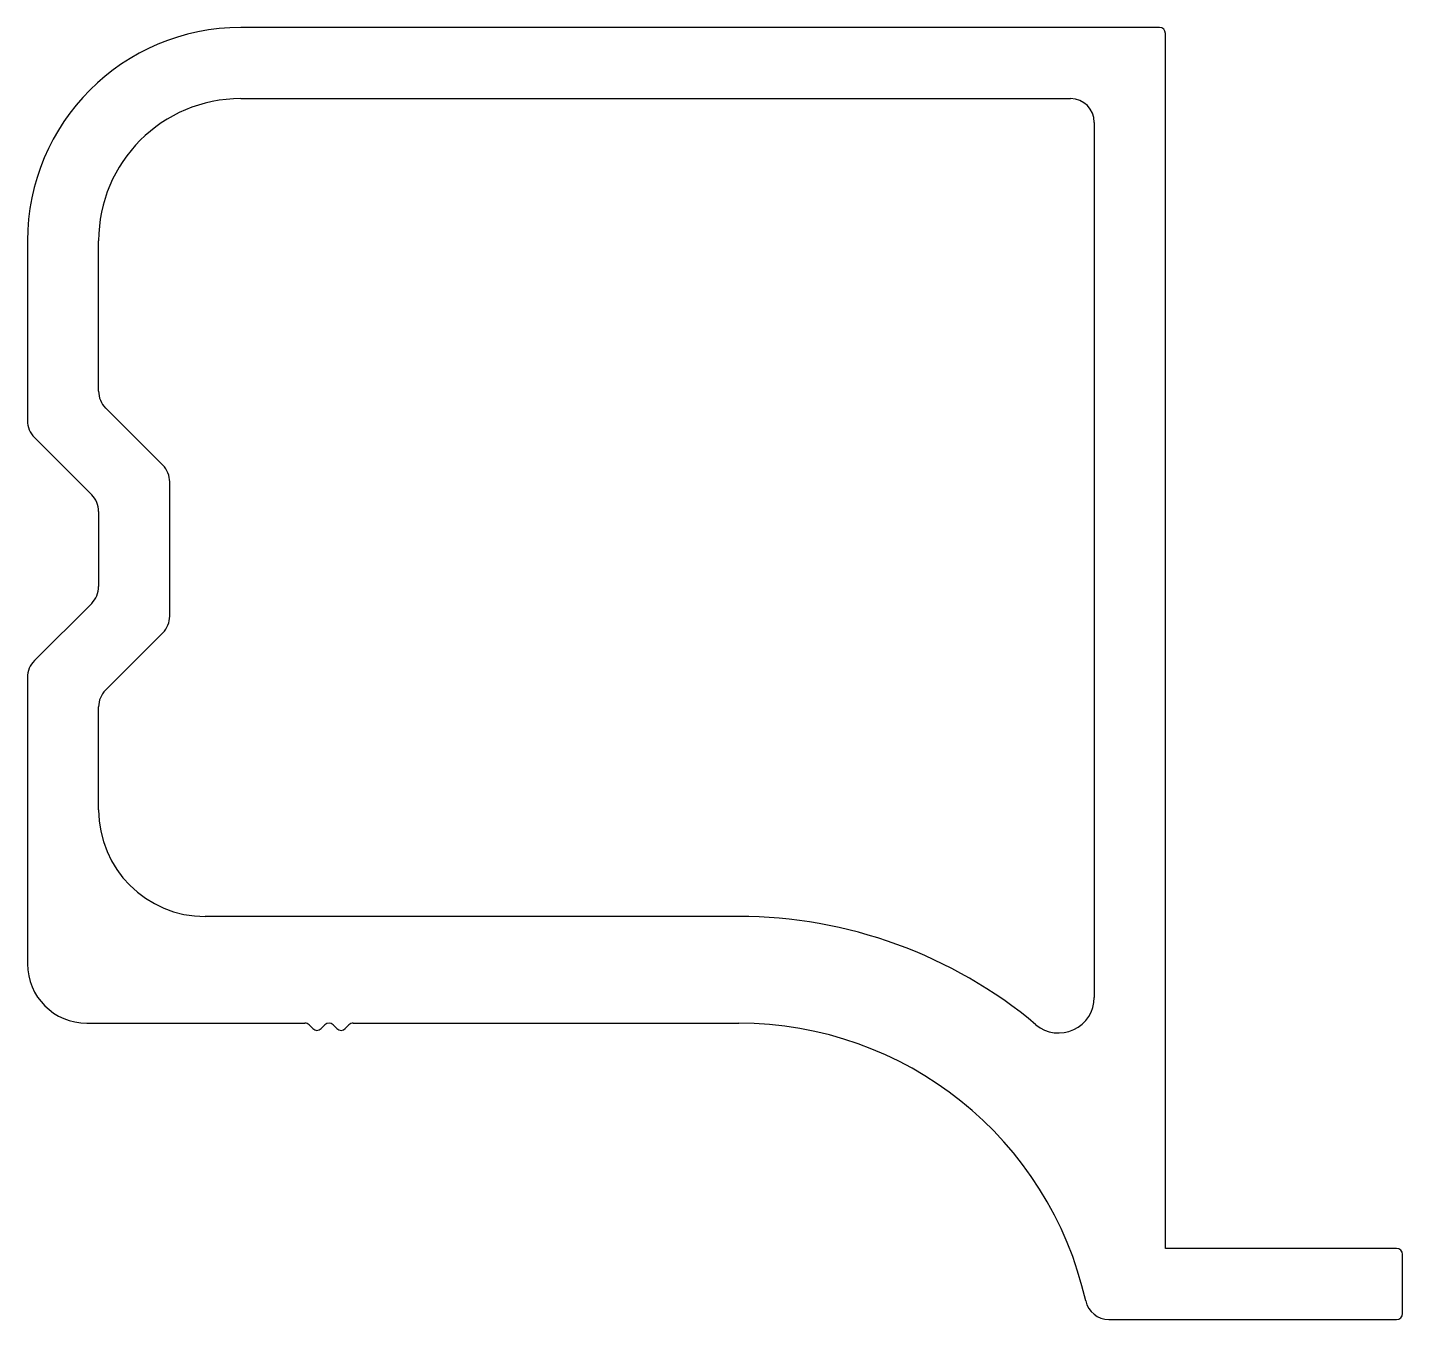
# Model space of a CAD drawing. Extents: x 4.3 to 62.3, y 3.6 to 58.1.
import ezdxf

# ---------------------------------------------------------------- set-up
doc = ezdxf.new("R2010")
doc.units = 0
doc.layers.get('0').update_dxf_attribs({"linetype": 'CONTINUOUS'})

msp = doc.modelspace()

# ---------------------------------------------------------------- linework, layer by layer
for p, q in [((52.035, 58.109), (13.285, 58.109)), ((52.285, 6.609), (52.285, 57.859)), ((13.285, 55.109), (48.285, 55.109)), ((49.285, 54.109), (49.285, 17.195)), ((4.285, 49.109), (4.285, 41.524)), ((7.285, 42.766), (7.285, 49.109)), ((9.992, 39.645), (7.578, 42.059)), ((4.578, 40.817), (6.992, 38.402)), ((10.285, 33.281), (10.285, 38.938)), ((7.285, 37.695), (7.285, 34.524)), ((6.992, 33.817), (4.578, 31.402)), ((7.578, 30.16), (9.992, 32.574)), ((4.285, 30.695), (4.285, 18.609)), ((7.285, 25.109), (7.285, 29.453)), ((34.285, 20.609), (11.785, 20.609)), ((6.785, 16.109), (15.987, 16.109)), ((16.163, 16.036), (16.319, 15.881)), ((16.673, 15.881), (16.828, 16.036)), ((17.182, 16.036), (17.337, 15.881)), ((17.691, 15.881), (17.846, 16.036)), ((18.023, 16.109), (34.285, 16.109)), ((62.035, 6.609), (52.285, 6.609)), ((62.285, 3.859), (62.285, 6.359)), ((49.898, 3.609), (62.035, 3.609))]:
    msp.add_line(p, q)
for centre, radius, start, end in [((13.285, 49.109), 9, 90, 180), ((52.035, 57.859), 0.25, 0, 90), ((13.285, 49.109), 6, 90, 180), ((48.285, 54.109), 1, 0, 90), ((8.285, 42.766), 1, 180, 225), ((5.285, 41.524), 1, 180, 225), ((9.285, 38.938), 1, 0, 45), ((6.285, 37.695), 1, 0, 45), ((6.285, 34.524), 1, 315, 0), ((9.285, 33.281), 1, 315, 0), ((5.285, 30.695), 1, 135, 180), ((8.285, 29.453), 1, 135, 180), ((11.785, 25.109), 4.5, 180, 270), ((34.285, 1.109), 19.5, 49.9948, 90), ((6.785, 18.609), 2.5, 180, 270), ((47.785, 17.195), 1.5, 229.9948, 0), ((15.987, 15.859), 0.25, 45, 90), ((16.496, 16.057), 0.25, 225, 315), ((17.005, 15.859), 0.25, 45, 135), ((17.514, 16.057), 0.25, 225, 315), ((18.023, 15.859), 0.25, 90, 135), ((34.285, 1.109), 15, 12.63563, 90), ((62.035, 6.359), 0.25, 0, 90), ((49.898, 4.609), 1, 192.63563, 270), ((62.035, 3.859), 0.25, 270, 0)]:
    msp.add_arc(centre, radius, start, end)

doc.saveas('drawing.dxf')
